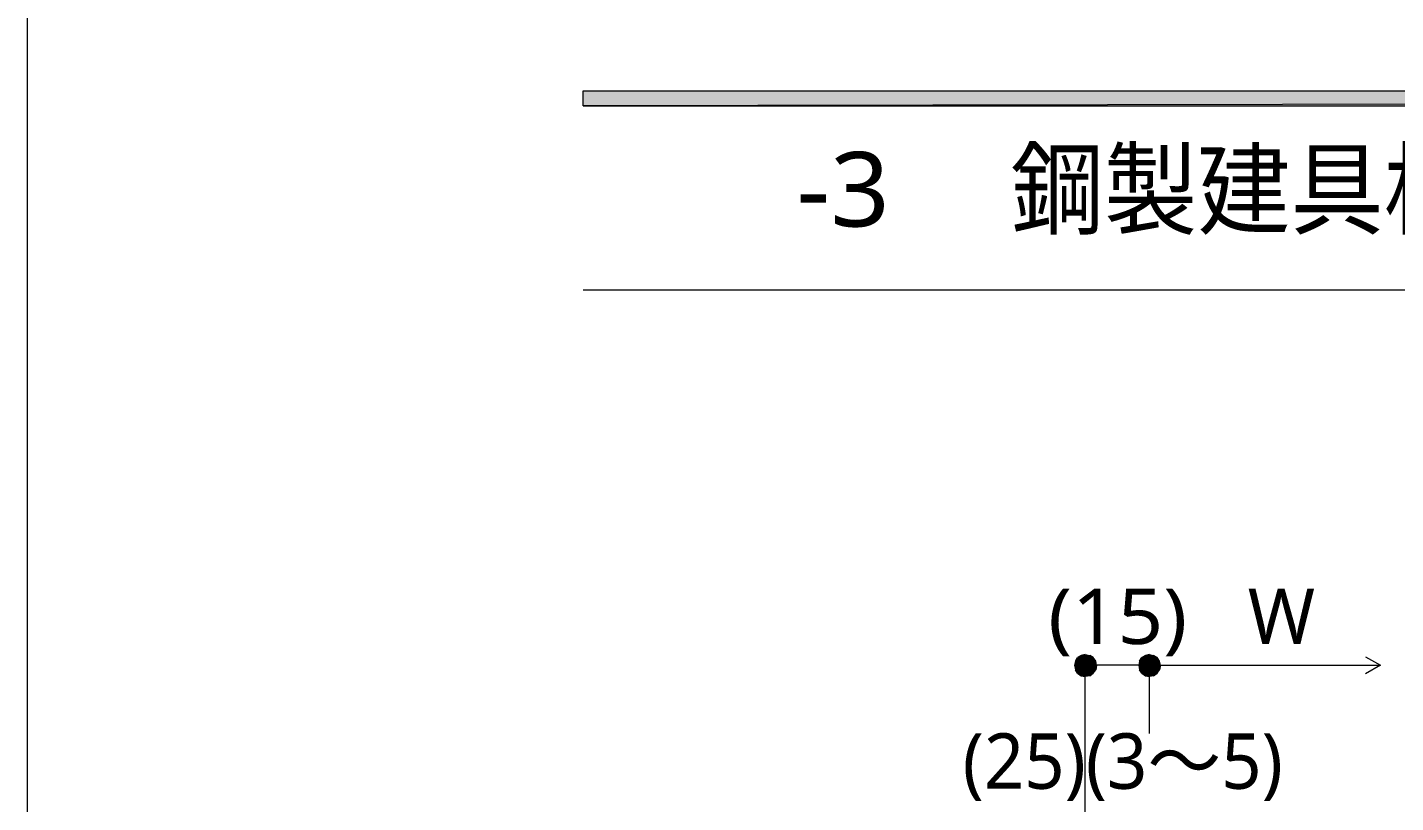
# Model space of a CAD drawing. Header units: millimetres. Extents: x 0 to 420, y 0 to 297.
# Drawn here: x 0.2 to 64.2, y 133 to 169.3 of the extents above; entities that cross this region are included whole.
import ezdxf
from ezdxf.enums import TextEntityAlignment as Align

# ---------------------------------------------------------------- set-up
doc = ezdxf.new("R2010")
doc.units = ezdxf.units.MM
doc.styles.add('kst32b', font='NotoSansJP-Variable.ttf')

msp = doc.modelspace()

# ---------------------------------------------------------------- hatches: boundary and pattern name
h = msp.add_hatch(color=7)
h.paths.add_polyline_path([(394.166, 165.629), (394.166, 166.328), (26.183, 165.629), (394.166, 165.629)])
h.paths.add_polyline_path([(394.166, 166.328), (26.183, 165.629), (26.183, 166.328), (394.166, 166.328)])
h = msp.add_hatch(color=7)
h.paths.add_polyline_path([(49.488, 139.912), (49.318, 139.806), (49.678, 139.446), (49.488, 139.912)])
h.paths.add_polyline_path([(49.318, 139.806), (49.678, 139.446), (49.212, 139.636), (49.318, 139.806)])
h.paths.add_polyline_path([(49.678, 139.446), (49.212, 139.636), (49.17, 139.446), (49.678, 139.446)])
h = msp.add_hatch(color=7)
h.paths.add_polyline_path([(50.038, 139.806), (49.89, 139.912), (49.678, 139.446), (50.038, 139.806)])
h.paths.add_polyline_path([(49.89, 139.912), (49.678, 139.446), (49.678, 139.954), (49.89, 139.912)])
h.paths.add_polyline_path([(49.678, 139.446), (49.678, 139.954), (49.488, 139.912), (49.678, 139.446)])
for points in [[(50.165, 139.636), (50.038, 139.806), (49.678, 139.446), (50.165, 139.636)], [(53.15, 139.636), (53.044, 139.806), (52.684, 139.446), (53.15, 139.636)]]:
    msp.add_hatch(color=7).paths.add_polyline_path(points)
h = msp.add_hatch(color=7)
h.paths.add_polyline_path([(50.038, 139.086), (50.165, 139.234), (49.678, 139.446), (50.038, 139.086)])
h.paths.add_polyline_path([(50.165, 139.234), (49.678, 139.446), (50.207, 139.446), (50.165, 139.234)])
h.paths.add_polyline_path([(49.678, 139.446), (50.207, 139.446), (50.165, 139.636), (49.678, 139.446)])
h = msp.add_hatch(color=7)
h.paths.add_polyline_path([(52.493, 139.912), (52.324, 139.806), (52.684, 139.446), (52.493, 139.912)])
h.paths.add_polyline_path([(52.324, 139.806), (52.684, 139.446), (52.218, 139.636), (52.324, 139.806)])
h.paths.add_polyline_path([(52.684, 139.446), (52.218, 139.636), (52.176, 139.446), (52.684, 139.446)])
h = msp.add_hatch(color=7)
h.paths.add_polyline_path([(53.044, 139.806), (52.874, 139.912), (52.684, 139.446), (53.044, 139.806)])
h.paths.add_polyline_path([(52.874, 139.912), (52.684, 139.446), (52.684, 139.954), (52.874, 139.912)])
h.paths.add_polyline_path([(52.684, 139.446), (52.684, 139.954), (52.493, 139.912), (52.684, 139.446)])
h = msp.add_hatch(color=7)
h.paths.add_polyline_path([(53.044, 139.086), (53.15, 139.234), (52.684, 139.446), (53.044, 139.086)])
h.paths.add_polyline_path([(53.15, 139.234), (52.684, 139.446), (53.192, 139.446), (53.15, 139.234)])
h.paths.add_polyline_path([(52.684, 139.446), (53.192, 139.446), (53.15, 139.636), (52.684, 139.446)])
h = msp.add_hatch(color=7)
h.paths.add_polyline_path([(49.17, 139.446), (49.212, 139.234), (49.678, 139.446), (49.17, 139.446)])
h.paths.add_polyline_path([(49.212, 139.234), (49.678, 139.446), (49.318, 139.086), (49.212, 139.234)])
h.paths.add_polyline_path([(49.678, 139.446), (49.318, 139.086), (49.488, 138.959), (49.678, 139.446)])
h = msp.add_hatch(color=7)
h.paths.add_polyline_path([(49.488, 138.959), (49.678, 138.917), (49.678, 139.446), (49.488, 138.959)])
h.paths.add_polyline_path([(49.678, 138.917), (49.678, 139.446), (49.89, 138.959), (49.678, 138.917)])
h.paths.add_polyline_path([(49.678, 139.446), (49.89, 138.959), (50.038, 139.086), (49.678, 139.446)])
h = msp.add_hatch(color=7)
h.paths.add_polyline_path([(52.176, 139.446), (52.218, 139.234), (52.684, 139.446), (52.176, 139.446)])
h.paths.add_polyline_path([(52.218, 139.234), (52.684, 139.446), (52.324, 139.086), (52.218, 139.234)])
h.paths.add_polyline_path([(52.684, 139.446), (52.324, 139.086), (52.493, 138.959), (52.684, 139.446)])
h = msp.add_hatch(color=7)
h.paths.add_polyline_path([(52.493, 138.959), (52.684, 138.917), (52.684, 139.446), (52.493, 138.959)])
h.paths.add_polyline_path([(52.684, 138.917), (52.684, 139.446), (52.874, 138.959), (52.684, 138.917)])
h.paths.add_polyline_path([(52.684, 139.446), (52.874, 138.959), (53.044, 139.086), (52.684, 139.446)])

# ---------------------------------------------------------------- linework, layer by layer
at = {"lineweight": 13}
msp.add_lwpolyline([(0.191, 0), (0.191, 296.968), (420.158, 296.968), (420.158, 0)], close=True, dxfattribs=at)
at = {"lineweight": 0}
for points in [[(394.166, 165.629), (394.166, 166.328), (26.183, 165.629)], [(394.166, 166.328), (26.183, 165.629), (26.183, 166.328)], [(49.678, 139.446), (49.212, 139.636), (49.17, 139.446)], [(49.318, 139.806), (49.678, 139.446), (49.212, 139.636)], [(49.488, 139.912), (49.318, 139.806), (49.678, 139.446)], [(49.678, 139.446), (49.678, 139.954), (49.488, 139.912)], [(49.89, 139.912), (49.678, 139.446), (49.678, 139.954)], [(50.038, 139.806), (49.89, 139.912), (49.678, 139.446)], [(50.165, 139.636), (50.038, 139.806), (49.678, 139.446)], [(49.678, 139.446), (50.207, 139.446), (50.165, 139.636)], [(52.684, 139.446), (52.218, 139.636), (52.176, 139.446)], [(52.324, 139.806), (52.684, 139.446), (52.218, 139.636)], [(52.493, 139.912), (52.324, 139.806), (52.684, 139.446)], [(52.684, 139.446), (52.684, 139.954), (52.493, 139.912)], [(52.874, 139.912), (52.684, 139.446), (52.684, 139.954)], [(53.044, 139.806), (52.874, 139.912), (52.684, 139.446)], [(53.15, 139.636), (53.044, 139.806), (52.684, 139.446)], [(52.684, 139.446), (53.192, 139.446), (53.15, 139.636)], [(49.17, 139.446), (49.212, 139.234), (49.678, 139.446)], [(49.212, 139.234), (49.678, 139.446), (49.318, 139.086)], [(49.678, 139.446), (49.318, 139.086), (49.488, 138.959)], [(49.488, 138.959), (49.678, 138.917), (49.678, 139.446)], [(49.678, 138.917), (49.678, 139.446), (49.89, 138.959)], [(49.678, 139.446), (49.89, 138.959), (50.038, 139.086)], [(50.038, 139.086), (50.165, 139.234), (49.678, 139.446)], [(50.165, 139.234), (49.678, 139.446), (50.207, 139.446)], [(52.176, 139.446), (52.218, 139.234), (52.684, 139.446)], [(52.218, 139.234), (52.684, 139.446), (52.324, 139.086)], [(52.684, 139.446), (52.324, 139.086), (52.493, 138.959)], [(52.493, 138.959), (52.684, 138.917), (52.684, 139.446)], [(52.684, 138.917), (52.684, 139.446), (52.874, 138.959)], [(52.684, 139.446), (52.874, 138.959), (53.044, 139.086)], [(53.044, 139.086), (53.15, 139.234), (52.684, 139.446)], [(53.15, 139.234), (52.684, 139.446), (53.192, 139.446)]]:
    msp.add_lwpolyline(points, close=True, dxfattribs=at)
at = {"lineweight": 13}
for points in [[(394.166, 156.993), (26.183, 156.993)], [(62.78, 139.848), (63.479, 139.446), (62.78, 139.044)], [(49.678, 123.867), (49.678, 139.446)], [(52.684, 139.446), (49.678, 139.446)], [(52.684, 136.25), (52.684, 139.446), (63.479, 139.446)]]:
    msp.add_lwpolyline(points, dxfattribs=at)

# ---------------------------------------------------------------- texts
at = {"style": 'kst32b'}
for s, height, p, p2 in [('鋼製建具枠', 3.4908, (46.186, 159.978), (68.003, 159.978)), ('-3', 3.4908, (36.174, 159.978), (40.537, 159.978)), ('(15)', 2.5989, (47.943, 140.441), (54.44, 140.441)), ('(25)(3～5)', 2.5989, (43.942, 133.667), (58.916, 133.667))]:
    msp.add_text(s, height=height, dxfattribs=at).set_placement(p, p2, align=Align.FIT)
msp.add_text('W', height=2.599, dxfattribs=at).set_placement((57.277, 140.441))

doc.saveas('drawing.dxf')
